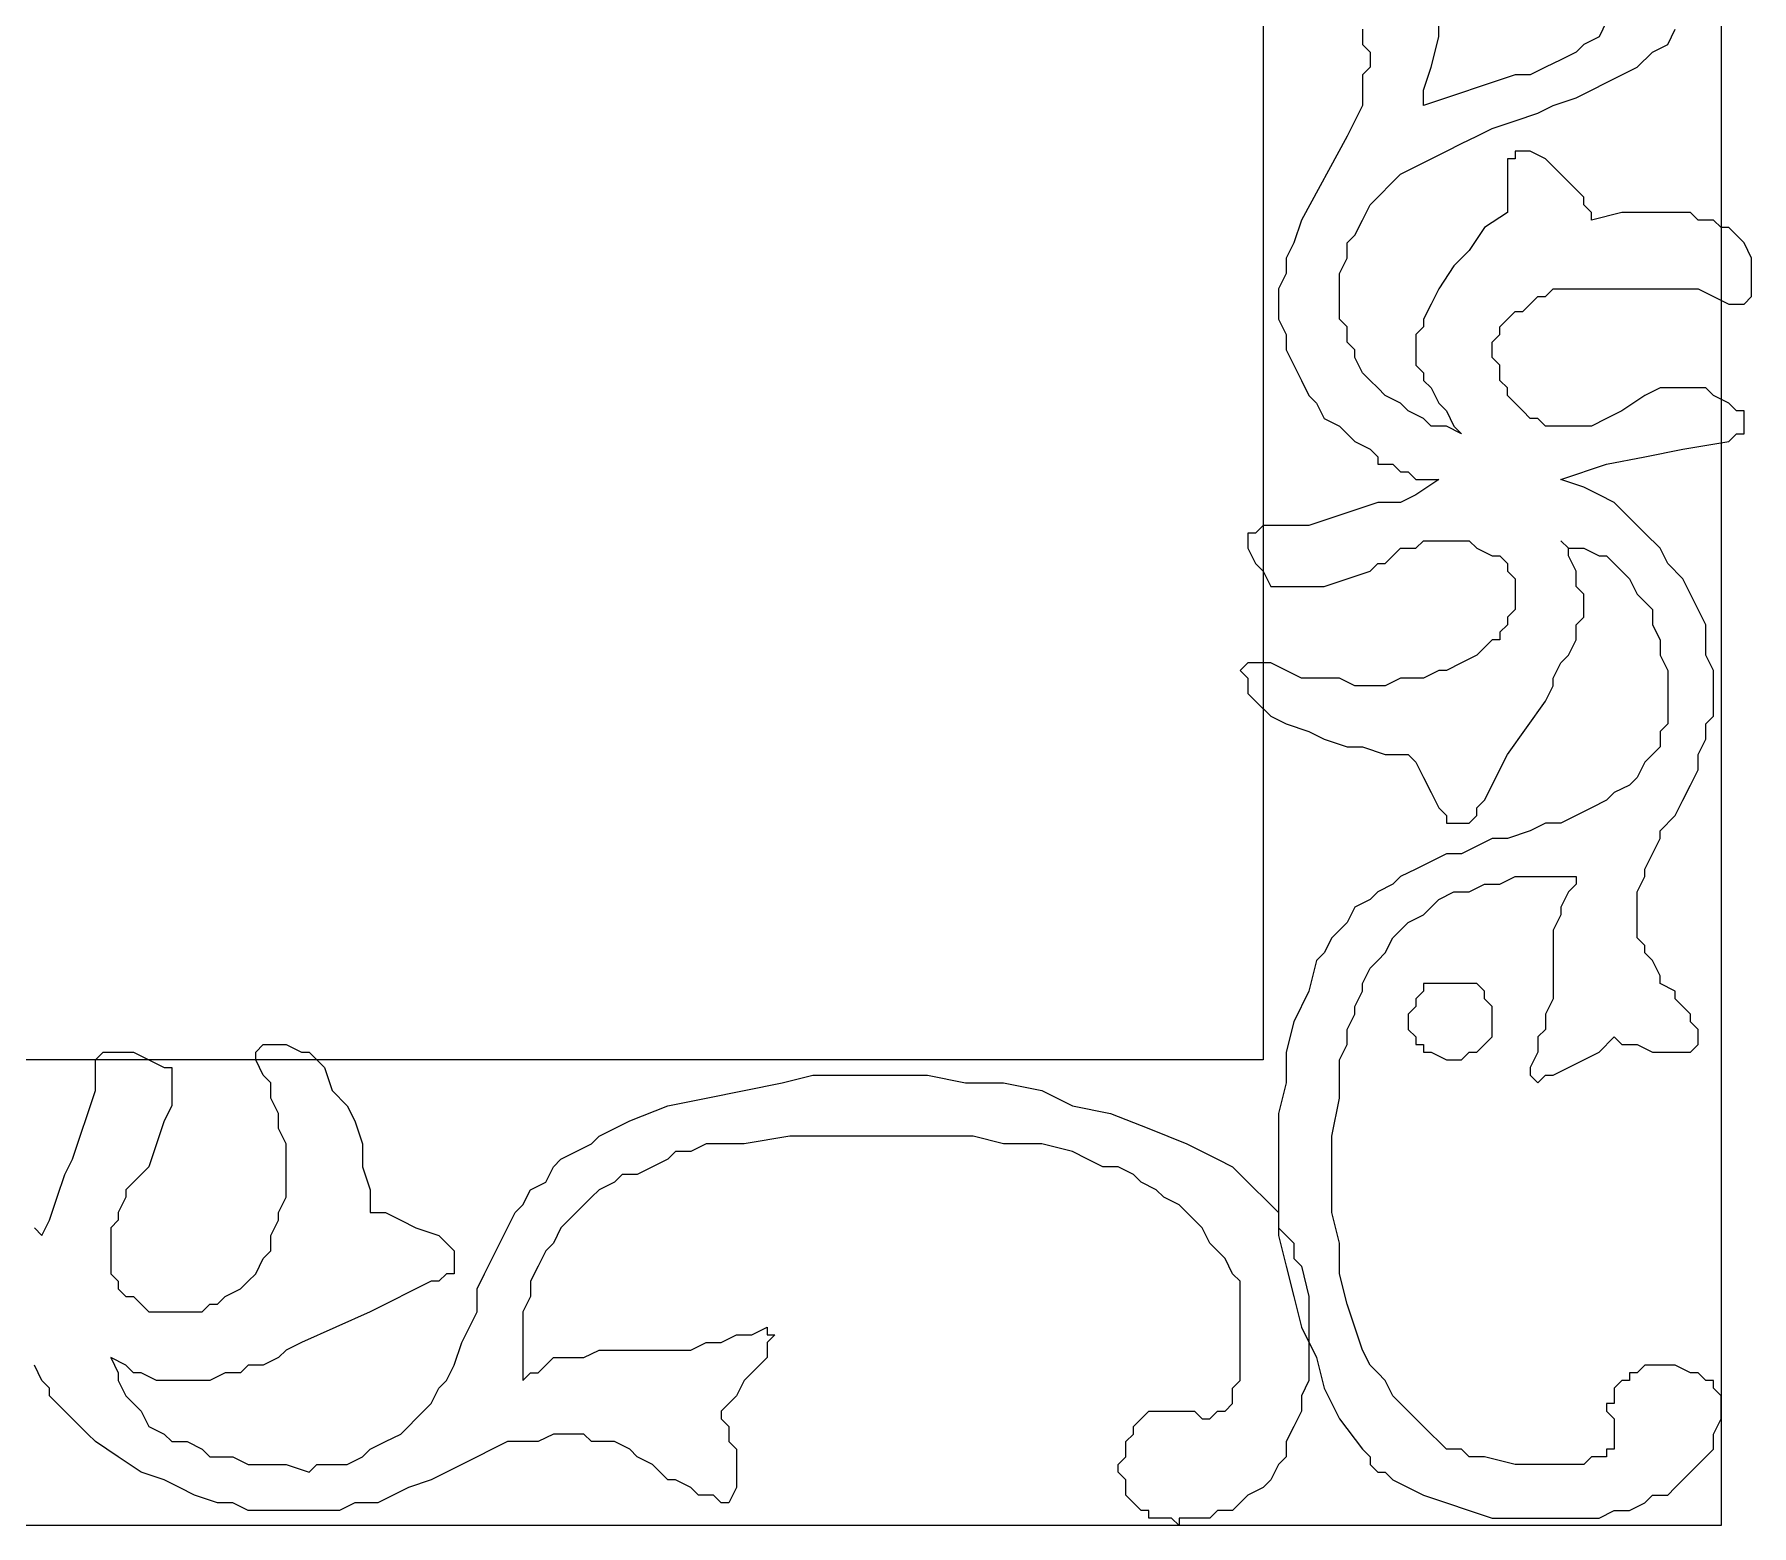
# Model space of a CAD drawing. Extents: x -66030 to 95157, y -13132 to 45879.
# Drawn here: x -24471 to -23593, y 13144 to 13906 of the extents above; entities that cross this region are included whole.
import ezdxf

# ---------------------------------------------------------------- set-up
doc = ezdxf.new("R2010")
doc.units = 0
doc.header["$LTSCALE"] = 100
doc.header["$MEASUREMENT"] = 0
doc.layers.get('0').update_dxf_attribs({"linetype": 'CONTINUOUS'})

msp = doc.modelspace()

# ---------------------------------------------------------------- linework, layer by layer
at = {"lineweight": 0}
for points in [[(-25342.37, 16299.58), (-23608.13, 16299.58), (-23608.13, 13143.56), (-25342.37, 13143.56), (-25342.37, 16299.58)], [(-25108.02, 15948.04), (-23842.48, 15948.04), (-23842.48, 13381.82), (-25108.02, 13381.82), (-25108.02, 15948.04)], [(-23768.27, 13401.35), (-23768.27, 13397.45), (-23764.36, 13393.54), (-23764.36, 13389.63), (-23760.46, 13389.63), (-23760.46, 13385.73), (-23756.55, 13385.73), (-23748.74, 13381.82), (-23744.83, 13381.82), (-23740.93, 13381.82), (-23737.02, 13385.73), (-23733.12, 13385.73), (-23729.21, 13389.63), (-23729.21, 13389.63), (-23725.3, 13393.54), (-23725.3, 13397.45), (-23725.3, 13401.35), (-23725.3, 13405.26), (-23725.3, 13409.16), (-23729.21, 13413.07), (-23729.21, 13416.98), (-23733.12, 13420.88), (-23737.02, 13420.88), (-23740.93, 13420.88), (-23744.83, 13420.88), (-23748.74, 13420.88), (-23756.55, 13420.88), (-23760.46, 13420.88), (-23760.46, 13416.98), (-23764.36, 13413.07), (-23764.36, 13409.16), (-23768.27, 13405.26), (-23768.27, 13401.35)]]:
    msp.add_lwpolyline(points, close=True, dxfattribs=at)
for points in [[(-23666.71, 13913.03), (-23670.62, 13905.22), (-23678.43, 13901.32), (-23682.34, 13897.41), (-23690.15, 13893.5), (-23697.96, 13889.6), (-23705.77, 13885.69), (-23713.59, 13885.69), (-23760.46, 13870.07), (-23760.46, 13877.88), (-23756.55, 13889.6), (-23752.65, 13905.22), (-23752.65, 13920.84)], [(-23791.71, 13909.13), (-23791.71, 13901.32), (-23787.8, 13897.41), (-23787.8, 13889.6), (-23791.71, 13885.69), (-23791.71, 13877.88), (-23791.71, 13870.07), (-23795.61, 13862.26), (-23799.52, 13854.44), (-23822.95, 13811.48), (-23826.86, 13799.76), (-23830.77, 13791.95), (-23830.77, 13784.14), (-23834.67, 13776.32), (-23834.67, 13768.51), (-23834.67, 13760.7), (-23830.77, 13752.89), (-23830.77, 13745.08), (-23826.86, 13737.26), (-23822.95, 13729.45), (-23819.05, 13721.64), (-23815.14, 13717.73), (-23811.24, 13709.92), (-23803.42, 13706.02), (-23795.61, 13698.2), (-23787.8, 13694.3), (-23783.89, 13690.39), (-23783.89, 13686.49), (-23776.08, 13686.49), (-23772.18, 13682.58), (-23768.27, 13682.58), (-23764.36, 13678.68), (-23760.46, 13678.68), (-23752.65, 13678.68), (-23764.36, 13670.86), (-23772.18, 13666.96), (-23783.89, 13666.96), (-23795.61, 13663.05), (-23807.33, 13659.15), (-23819.05, 13655.24), (-23830.77, 13655.24), (-23842.48, 13655.24), (-23846.39, 13651.33), (-23846.39, 13651.33), (-23846.39, 13651.33), (-23850.3, 13651.33), (-23850.3, 13647.43), (-23850.3, 13647.43), (-23850.3, 13647.43), (-23850.3, 13643.52), (-23846.39, 13635.71), (-23842.48, 13631.8), (-23838.58, 13623.99), (-23838.58, 13623.99), (-23838.58, 13623.99), (-23838.58, 13623.99), (-23834.67, 13623.99), (-23834.67, 13623.99), (-23826.86, 13623.99), (-23819.05, 13623.99), (-23811.24, 13623.99), (-23787.8, 13631.8), (-23783.89, 13635.71), (-23779.99, 13635.71), (-23776.08, 13639.62), (-23772.18, 13643.52), (-23768.27, 13643.52), (-23764.36, 13643.52), (-23760.46, 13647.43), (-23756.55, 13647.43), (-23752.65, 13647.43), (-23748.74, 13647.43), (-23744.83, 13647.43), (-23740.93, 13647.43), (-23737.02, 13647.43), (-23733.12, 13643.52), (-23725.3, 13639.62), (-23721.4, 13639.62), (-23717.49, 13635.71), (-23717.49, 13631.8), (-23713.59, 13627.9), (-23713.59, 13623.99), (-23713.59, 13623.99), (-23713.59, 13620.09), (-23713.59, 13616.18), (-23713.59, 13612.27), (-23717.49, 13608.37), (-23717.49, 13604.46), (-23721.4, 13600.56), (-23721.4, 13596.65), (-23725.3, 13596.65), (-23729.21, 13592.74), (-23733.12, 13588.84), (-23740.93, 13584.93), (-23748.74, 13581.03), (-23752.65, 13581.03), (-23760.46, 13577.12), (-23768.27, 13577.12), (-23772.18, 13577.12), (-23779.99, 13573.21), (-23787.8, 13573.21), (-23795.61, 13573.21), (-23803.42, 13577.12), (-23807.33, 13577.12), (-23815.14, 13577.12), (-23822.95, 13577.12), (-23830.77, 13581.03), (-23838.58, 13584.93), (-23846.39, 13584.93), (-23846.39, 13584.93), (-23850.3, 13584.93), (-23850.3, 13584.93), (-23850.3, 13584.93), (-23854.2, 13581.03), (-23850.3, 13577.12), (-23850.3, 13573.21), (-23850.3, 13569.31), (-23846.39, 13565.4), (-23838.58, 13557.59), (-23830.77, 13553.68), (-23819.05, 13549.78), (-23811.24, 13545.87), (-23799.52, 13541.97), (-23791.71, 13541.97), (-23779.99, 13538.06), (-23768.27, 13538.06), (-23764.36, 13534.15), (-23760.46, 13526.34), (-23756.55, 13518.53), (-23752.65, 13510.72), (-23748.74, 13506.81), (-23748.74, 13502.91), (-23744.83, 13502.91), (-23740.93, 13502.91), (-23737.02, 13502.91), (-23733.12, 13506.81), (-23733.12, 13510.72), (-23729.21, 13514.62), (-23717.49, 13538.06), (-23697.96, 13565.4), (-23694.06, 13573.21), (-23694.06, 13577.12), (-23690.15, 13584.93), (-23686.24, 13588.84), (-23682.34, 13596.65), (-23682.34, 13600.56), (-23682.34, 13604.46), (-23678.43, 13608.37), (-23678.43, 13616.18), (-23678.43, 13620.09), (-23682.34, 13623.99), (-23682.34, 13627.9), (-23682.34, 13631.8), (-23686.24, 13639.62), (-23686.24, 13643.52), (-23690.15, 13647.43), (-23686.24, 13643.52), (-23678.43, 13643.52), (-23670.62, 13639.62), (-23666.71, 13639.62), (-23662.81, 13635.71), (-23658.9, 13631.8), (-23655, 13627.9), (-23651.09, 13620.09), (-23647.18, 13616.18), (-23643.28, 13612.27), (-23643.28, 13604.46), (-23639.37, 13596.65), (-23639.37, 13588.84), (-23635.47, 13581.03), (-23635.47, 13573.21), (-23635.47, 13565.4), (-23635.47, 13561.5), (-23635.47, 13553.68), (-23639.37, 13549.78), (-23639.37, 13541.97), (-23643.28, 13538.06), (-23647.18, 13534.15), (-23651.09, 13526.34), (-23655, 13522.44), (-23662.81, 13518.53), (-23666.71, 13514.62), (-23674.53, 13510.72), (-23682.34, 13506.81), (-23690.15, 13502.91), (-23697.96, 13502.91), (-23705.77, 13499), (-23717.49, 13495.09), (-23725.3, 13495.09), (-23733.12, 13491.19), (-23740.93, 13487.28), (-23748.74, 13487.28), (-23756.55, 13483.38), (-23764.36, 13479.47), (-23772.18, 13475.56), (-23776.08, 13471.66), (-23783.89, 13467.75), (-23787.8, 13463.85), (-23795.61, 13459.94), (-23799.52, 13452.13), (-23803.42, 13448.22), (-23807.33, 13444.32), (-23811.24, 13436.51), (-23815.14, 13432.6), (-23819.05, 13416.98), (-23826.86, 13401.35), (-23830.77, 13385.73), (-23830.77, 13370.1), (-23834.67, 13354.48), (-23834.67, 13338.86), (-23834.67, 13323.23), (-23834.67, 13307.61), (-23834.67, 13291.98), (-23830.77, 13276.36), (-23826.86, 13260.74), (-23822.95, 13245.11), (-23815.14, 13229.49), (-23811.24, 13213.86), (-23803.42, 13198.24), (-23791.71, 13182.62), (-23787.8, 13178.71), (-23787.8, 13174.81), (-23783.89, 13170.9), (-23779.99, 13170.9), (-23776.08, 13166.99), (-23768.27, 13163.09), (-23760.46, 13159.18), (-23748.74, 13155.28), (-23737.02, 13151.37), (-23725.3, 13147.46), (-23709.68, 13147.46), (-23697.96, 13147.46), (-23690.15, 13147.46), (-23678.43, 13147.46), (-23670.62, 13147.46), (-23662.81, 13151.37), (-23655, 13151.37), (-23647.18, 13155.28), (-23643.28, 13159.18), (-23635.47, 13159.18), (-23631.56, 13163.09), (-23627.65, 13166.99), (-23623.75, 13170.9), (-23619.84, 13174.81), (-23615.94, 13178.71), (-23612.03, 13182.62), (-23612.03, 13190.43), (-23608.13, 13198.24), (-23608.13, 13198.24), (-23608.13, 13202.15), (-23608.13, 13206.05), (-23608.13, 13209.96), (-23608.13, 13209.96), (-23612.03, 13213.86), (-23612.03, 13213.86), (-23612.03, 13217.77), (-23615.94, 13217.77), (-23619.84, 13221.68), (-23623.75, 13221.68), (-23631.56, 13225.58), (-23643.28, 13225.58), (-23647.18, 13225.58), (-23651.09, 13221.68), (-23655, 13221.68), (-23655, 13217.77), (-23658.9, 13217.77), (-23662.81, 13213.86), (-23662.81, 13213.86), (-23662.81, 13209.96), (-23662.81, 13206.05), (-23666.71, 13206.05), (-23666.71, 13202.15), (-23662.81, 13198.24), (-23662.81, 13194.34), (-23662.81, 13190.43), (-23662.81, 13186.52), (-23662.81, 13186.52), (-23662.81, 13182.62), (-23666.71, 13182.62), (-23666.71, 13178.71), (-23670.62, 13178.71), (-23674.53, 13178.71), (-23678.43, 13174.81), (-23690.15, 13174.81), (-23701.87, 13174.81), (-23713.59, 13174.81), (-23729.21, 13178.71), (-23737.02, 13178.71), (-23740.93, 13182.62), (-23748.74, 13182.62), (-23752.65, 13186.52), (-23756.55, 13190.43), (-23760.46, 13194.34), (-23764.36, 13198.24), (-23768.27, 13202.15), (-23772.18, 13206.05), (-23776.08, 13209.96), (-23779.99, 13217.77), (-23783.89, 13221.68), (-23787.8, 13225.58), (-23791.71, 13233.39), (-23795.61, 13245.11), (-23799.52, 13256.83), (-23803.42, 13272.45), (-23803.42, 13288.08), (-23807.33, 13303.7), (-23807.33, 13323.23), (-23807.33, 13342.76), (-23803.42, 13362.29), (-23803.42, 13381.82), (-23799.52, 13389.63), (-23799.52, 13397.45), (-23795.61, 13405.26), (-23795.61, 13409.16), (-23791.71, 13416.98), (-23791.71, 13420.88), (-23787.8, 13428.69), (-23783.89, 13432.6), (-23779.99, 13436.51), (-23776.08, 13444.32), (-23772.18, 13448.22), (-23768.27, 13452.13), (-23760.46, 13456.03), (-23756.55, 13459.94), (-23752.65, 13463.85), (-23744.83, 13467.75), (-23737.02, 13467.75), (-23729.21, 13471.66), (-23721.4, 13471.66), (-23713.59, 13475.56), (-23705.77, 13475.56), (-23697.96, 13475.56), (-23690.15, 13475.56), (-23682.34, 13475.56), (-23682.34, 13471.66), (-23682.34, 13471.66), (-23686.24, 13467.75), (-23690.15, 13459.94), (-23690.15, 13456.03), (-23694.06, 13448.22), (-23694.06, 13444.32), (-23694.06, 13436.51), (-23694.06, 13424.79), (-23694.06, 13416.98), (-23694.06, 13413.07), (-23697.96, 13405.26), (-23697.96, 13397.45), (-23701.87, 13393.54), (-23701.87, 13385.73), (-23705.77, 13377.92), (-23705.77, 13374.01), (-23705.77, 13374.01), (-23705.77, 13374.01), (-23701.87, 13370.1), (-23701.87, 13370.1), (-23697.96, 13374.01), (-23694.06, 13374.01), (-23686.24, 13377.92), (-23678.43, 13381.82), (-23670.62, 13385.73), (-23662.81, 13393.54), (-23658.9, 13389.63), (-23655, 13389.63), (-23651.09, 13389.63), (-23643.28, 13385.73), (-23639.37, 13385.73), (-23631.56, 13385.73), (-23623.75, 13385.73), (-23619.84, 13389.63), (-23619.84, 13389.63), (-23619.84, 13393.54), (-23619.84, 13397.45), (-23623.75, 13401.35), (-23623.75, 13405.26), (-23627.65, 13409.16), (-23631.56, 13413.07), (-23631.56, 13416.98), (-23639.37, 13420.88), (-23639.37, 13424.79), (-23643.28, 13432.6), (-23647.18, 13436.51), (-23647.18, 13440.41), (-23651.09, 13444.32), (-23651.09, 13452.13), (-23651.09, 13456.03), (-23651.09, 13463.85), (-23651.09, 13467.75), (-23647.18, 13475.56), (-23647.18, 13479.47), (-23643.28, 13487.28), (-23639.37, 13495.09), (-23639.37, 13499), (-23631.56, 13506.81), (-23627.65, 13514.62), (-23623.75, 13522.44), (-23619.84, 13530.25), (-23619.84, 13538.06), (-23615.94, 13545.87), (-23615.94, 13553.68), (-23612.03, 13557.59), (-23612.03, 13565.4), (-23612.03, 13573.21), (-23612.03, 13581.03), (-23615.94, 13588.84), (-23615.94, 13596.65), (-23615.94, 13604.46), (-23619.84, 13612.27), (-23623.75, 13620.09), (-23627.65, 13627.9), (-23635.47, 13635.71), (-23639.37, 13643.52), (-23647.18, 13651.33), (-23655, 13659.15), (-23662.81, 13666.96), (-23670.62, 13670.86), (-23678.43, 13674.77), (-23690.15, 13678.68), (-23666.71, 13686.49), (-23647.18, 13690.39), (-23627.65, 13694.3), (-23604.22, 13698.2), (-23600.31, 13702.11), (-23600.31, 13702.11), (-23596.41, 13702.11), (-23596.41, 13706.02), (-23596.41, 13706.02), (-23596.41, 13706.02), (-23596.41, 13709.92), (-23596.41, 13713.83), (-23600.31, 13713.83), (-23600.31, 13713.83), (-23604.22, 13717.73), (-23612.03, 13721.64), (-23615.94, 13725.55), (-23615.94, 13725.55), (-23619.84, 13725.55), (-23627.65, 13725.55), (-23631.56, 13725.55), (-23639.37, 13725.55), (-23647.18, 13721.64), (-23658.9, 13713.83), (-23666.71, 13709.92), (-23674.53, 13706.02), (-23678.43, 13706.02), (-23682.34, 13706.02), (-23686.24, 13706.02), (-23690.15, 13706.02), (-23694.06, 13706.02), (-23697.96, 13706.02), (-23697.96, 13706.02), (-23701.87, 13709.92), (-23705.77, 13709.92), (-23709.68, 13713.83), (-23709.68, 13713.83), (-23713.59, 13717.73), (-23717.49, 13721.64), (-23717.49, 13725.55), (-23721.4, 13729.45), (-23721.4, 13733.36), (-23721.4, 13737.26), (-23725.3, 13741.17), (-23725.3, 13745.08), (-23725.3, 13748.98), (-23721.4, 13752.89), (-23721.4, 13756.79), (-23721.4, 13756.79), (-23717.49, 13760.7), (-23713.59, 13764.61), (-23709.68, 13764.61), (-23705.77, 13768.51), (-23701.87, 13772.42), (-23697.96, 13772.42), (-23694.06, 13776.32), (-23682.34, 13776.32), (-23670.62, 13776.32), (-23662.81, 13776.32), (-23651.09, 13776.32), (-23639.37, 13776.32), (-23631.56, 13776.32), (-23619.84, 13776.32), (-23612.03, 13772.42), (-23604.22, 13768.51), (-23600.31, 13768.51), (-23596.41, 13768.51), (-23596.41, 13768.51), (-23592.5, 13772.42), (-23592.5, 13772.42), (-23592.5, 13772.42), (-23592.5, 13776.32), (-23592.5, 13776.32), (-23592.5, 13780.23), (-23592.5, 13784.14), (-23592.5, 13791.95), (-23596.41, 13799.76), (-23600.31, 13803.67), (-23604.22, 13807.57), (-23608.13, 13807.57), (-23612.03, 13811.48), (-23612.03, 13811.48), (-23619.84, 13811.48), (-23623.75, 13815.38), (-23627.65, 13815.38), (-23635.47, 13815.38), (-23647.18, 13815.38), (-23658.9, 13815.38), (-23674.53, 13811.48), (-23674.53, 13815.38), (-23678.43, 13819.29), (-23678.43, 13823.2), (-23682.34, 13827.1), (-23686.24, 13831.01), (-23690.15, 13834.91), (-23694.06, 13838.82), (-23697.96, 13842.73), (-23705.77, 13846.63), (-23705.77, 13846.63), (-23709.68, 13846.63), (-23709.68, 13846.63), (-23709.68, 13846.63), (-23713.59, 13846.63), (-23713.59, 13846.63), (-23713.59, 13842.73), (-23717.49, 13842.73), (-23717.49, 13838.82), (-23717.49, 13831.01), (-23717.49, 13823.2), (-23717.49, 13815.38), (-23717.49, 13815.38), (-23729.21, 13807.57), (-23737.02, 13795.85), (-23744.83, 13788.04), (-23752.65, 13776.32), (-23756.55, 13768.51), (-23760.46, 13760.7), (-23760.46, 13756.79), (-23764.36, 13752.89), (-23764.36, 13748.98), (-23764.36, 13741.17), (-23764.36, 13737.26), (-23760.46, 13733.36), (-23760.46, 13729.45), (-23756.55, 13725.55), (-23752.65, 13717.73), (-23748.74, 13713.83), (-23744.83, 13706.02), (-23740.93, 13702.11), (-23748.74, 13706.02), (-23756.55, 13706.02), (-23760.46, 13709.92), (-23768.27, 13713.83), (-23772.18, 13717.73), (-23779.99, 13721.64), (-23783.89, 13725.55), (-23787.8, 13729.45), (-23791.71, 13733.36), (-23795.61, 13741.17), (-23795.61, 13745.08), (-23799.52, 13748.98), (-23799.52, 13756.79), (-23803.42, 13760.7), (-23803.42, 13768.51), (-23803.42, 13776.32), (-23803.42, 13784.14), (-23799.52, 13791.95), (-23799.52, 13799.76), (-23795.61, 13803.67), (-23791.71, 13811.48), (-23787.8, 13819.29), (-23783.89, 13823.2), (-23776.08, 13831.01), (-23772.18, 13834.91), (-23764.36, 13838.82), (-23756.55, 13842.73), (-23748.74, 13846.63), (-23740.93, 13850.54), (-23733.12, 13854.44), (-23725.3, 13858.35), (-23713.59, 13862.26), (-23701.87, 13866.16), (-23694.06, 13870.07), (-23682.34, 13873.97), (-23674.53, 13877.88), (-23666.71, 13881.79), (-23658.9, 13885.69), (-23651.09, 13889.6), (-23643.28, 13897.41), (-23635.47, 13901.32), (-23631.56, 13909.13)], [(-24471.34, 13295.89), (-24467.44, 13291.98), (-24463.53, 13299.8), (-24459.63, 13311.51), (-24455.72, 13323.23), (-24451.81, 13331.04), (-24447.91, 13342.76), (-24444, 13354.48), (-24440.1, 13366.2), (-24440.1, 13377.92), (-24440.1, 13381.82), (-24440.1, 13381.82), (-24436.19, 13385.73), (-24436.19, 13385.73), (-24436.19, 13385.73), (-24432.28, 13385.73), (-24432.28, 13385.73), (-24428.38, 13385.73), (-24424.47, 13385.73), (-24420.57, 13385.73), (-24412.75, 13381.82), (-24404.94, 13377.92), (-24404.94, 13377.92), (-24401.04, 13377.92), (-24401.04, 13374.01), (-24401.04, 13374.01), (-24401.04, 13370.1), (-24401.04, 13366.2), (-24401.04, 13358.39), (-24404.94, 13350.57), (-24412.75, 13327.14), (-24416.66, 13323.23), (-24420.57, 13319.33), (-24424.47, 13315.42), (-24424.47, 13311.51), (-24428.38, 13303.7), (-24428.38, 13299.8), (-24432.28, 13295.89), (-24432.28, 13291.98), (-24432.28, 13288.08), (-24432.28, 13284.17), (-24432.28, 13280.27), (-24432.28, 13276.36), (-24432.28, 13272.45), (-24428.38, 13268.55), (-24428.38, 13264.64), (-24424.47, 13260.74), (-24420.57, 13260.74), (-24416.66, 13256.83), (-24412.75, 13252.92), (-24408.85, 13252.92), (-24404.94, 13252.92), (-24401.04, 13252.92), (-24397.13, 13252.92), (-24393.22, 13252.92), (-24389.32, 13252.92), (-24385.41, 13252.92), (-24381.51, 13256.83), (-24377.6, 13256.83), (-24373.69, 13260.74), (-24365.88, 13264.64), (-24361.98, 13268.55), (-24358.07, 13272.45), (-24354.16, 13280.27), (-24350.26, 13284.17), (-24350.26, 13291.98), (-24346.35, 13299.8), (-24346.35, 13303.7), (-24342.45, 13311.51), (-24342.45, 13319.33), (-24342.45, 13327.14), (-24342.45, 13331.04), (-24342.45, 13338.86), (-24346.35, 13346.67), (-24346.35, 13354.48), (-24350.26, 13362.29), (-24350.26, 13370.1), (-24354.16, 13374.01), (-24358.07, 13381.82), (-24358.07, 13385.73), (-24354.16, 13389.63), (-24354.16, 13389.63), (-24354.16, 13389.63), (-24350.26, 13389.63), (-24346.35, 13389.63), (-24342.45, 13389.63), (-24334.64, 13385.73), (-24330.73, 13385.73), (-24322.92, 13377.92), (-24319.01, 13366.2), (-24311.2, 13358.39), (-24307.29, 13350.57), (-24303.39, 13338.86), (-24303.39, 13327.14), (-24299.48, 13315.42), (-24299.48, 13303.7), (-24291.67, 13303.7), (-24283.86, 13299.8), (-24276.05, 13295.89), (-24264.33, 13291.98), (-24260.42, 13288.08), (-24260.42, 13288.08), (-24256.52, 13284.17), (-24256.52, 13280.27), (-24256.52, 13280.27), (-24256.52, 13280.27), (-24256.52, 13276.36), (-24256.52, 13272.45), (-24260.42, 13272.45), (-24264.33, 13268.55), (-24268.23, 13268.55), (-24299.48, 13252.92), (-24334.64, 13237.3), (-24342.45, 13233.39), (-24346.35, 13229.49), (-24354.16, 13225.58), (-24361.98, 13225.58), (-24365.88, 13221.68), (-24373.69, 13221.68), (-24381.51, 13217.77), (-24385.41, 13217.77), (-24393.22, 13217.77), (-24397.13, 13217.77), (-24404.94, 13217.77), (-24408.85, 13217.77), (-24416.66, 13221.68), (-24420.57, 13221.68), (-24424.47, 13225.58), (-24432.28, 13229.49), (-24428.38, 13221.68), (-24428.38, 13217.77), (-24424.47, 13209.96), (-24420.57, 13206.05), (-24416.66, 13202.15), (-24412.75, 13194.34), (-24404.94, 13190.43), (-24401.04, 13186.52), (-24393.22, 13186.52), (-24385.41, 13182.62), (-24381.51, 13178.71), (-24369.79, 13178.71), (-24361.98, 13174.81), (-24354.16, 13174.81), (-24342.45, 13174.81), (-24330.73, 13170.9), (-24326.82, 13174.81), (-24319.01, 13174.81), (-24311.2, 13174.81), (-24303.39, 13178.71), (-24299.48, 13182.62), (-24291.67, 13186.52), (-24283.86, 13190.43), (-24279.95, 13194.34), (-24276.05, 13198.24), (-24268.23, 13206.05), (-24264.33, 13213.86), (-24260.42, 13217.77), (-24256.52, 13225.58), (-24252.61, 13237.3), (-24248.7, 13245.11), (-24244.8, 13252.92), (-24244.8, 13264.64), (-24240.89, 13272.45), (-24236.99, 13280.27), (-24233.08, 13288.08), (-24229.17, 13295.89), (-24225.27, 13303.7), (-24221.36, 13307.61), (-24217.46, 13315.42), (-24209.64, 13319.33), (-24205.74, 13327.14), (-24201.83, 13331.04), (-24194.02, 13334.95), (-24186.21, 13338.86), (-24182.3, 13342.76), (-24174.49, 13346.67), (-24166.68, 13350.57), (-24147.15, 13358.39), (-24127.62, 13362.29), (-24108.09, 13366.2), (-24088.56, 13370.1), (-24072.94, 13374.01), (-24053.41, 13374.01), (-24033.88, 13374.01), (-24014.35, 13374.01), (-23994.82, 13370.1), (-23975.29, 13370.1), (-23955.76, 13366.2), (-23940.13, 13358.39), (-23920.6, 13354.48), (-23901.07, 13346.67), (-23881.54, 13338.86), (-23865.92, 13331.04), (-23858.11, 13327.14), (-23854.2, 13323.23), (-23850.3, 13319.33), (-23846.39, 13315.42), (-23842.48, 13311.51), (-23838.58, 13307.61), (-23834.67, 13303.7), (-23834.67, 13295.89), (-23830.77, 13291.98), (-23826.86, 13288.08), (-23826.86, 13280.27), (-23822.95, 13276.36), (-23819.05, 13260.74), (-23819.05, 13249.02), (-23819.05, 13237.3), (-23819.05, 13229.49), (-23819.05, 13217.77), (-23822.95, 13209.96), (-23822.95, 13202.15), (-23826.86, 13194.34), (-23830.77, 13186.52), (-23830.77, 13178.71), (-23834.67, 13174.81), (-23838.58, 13166.99), (-23842.48, 13163.09), (-23850.3, 13159.18), (-23854.2, 13155.28), (-23858.11, 13151.37), (-23865.92, 13151.37), (-23869.82, 13147.46), (-23881.54, 13147.46), (-23885.45, 13147.46), (-23885.45, 13143.56), (-23889.35, 13147.46), (-23893.26, 13147.46), (-23897.17, 13147.46), (-23901.07, 13147.46), (-23901.07, 13151.37), (-23904.98, 13151.37), (-23908.88, 13155.28), (-23908.88, 13155.28), (-23912.79, 13159.18), (-23912.79, 13163.09), (-23912.79, 13166.99), (-23916.7, 13170.9), (-23916.7, 13174.81), (-23912.79, 13178.71), (-23912.79, 13182.62), (-23912.79, 13186.52), (-23908.88, 13190.43), (-23908.88, 13194.34), (-23904.98, 13198.24), (-23904.98, 13198.24), (-23901.07, 13202.15), (-23897.17, 13202.15), (-23893.26, 13202.15), (-23889.35, 13202.15), (-23885.45, 13202.15), (-23881.54, 13202.15), (-23877.64, 13202.15), (-23873.73, 13198.24), (-23869.82, 13198.24), (-23865.92, 13202.15), (-23862.01, 13202.15), (-23862.01, 13202.15), (-23858.11, 13206.05), (-23858.11, 13209.96), (-23858.11, 13213.86), (-23854.2, 13217.77), (-23854.2, 13221.68), (-23854.2, 13225.58), (-23854.2, 13237.3), (-23854.2, 13252.92), (-23854.2, 13268.55), (-23858.11, 13272.45), (-23862.01, 13280.27), (-23865.92, 13284.17), (-23869.82, 13288.08), (-23873.73, 13295.89), (-23877.64, 13299.8), (-23881.54, 13303.7), (-23885.45, 13307.61), (-23893.26, 13311.51), (-23897.17, 13315.42), (-23904.98, 13319.33), (-23908.88, 13323.23), (-23916.7, 13327.14), (-23924.51, 13327.14), (-23932.32, 13331.04), (-23940.13, 13334.95), (-23955.76, 13338.86), (-23975.29, 13338.86), (-23990.91, 13342.76), (-24014.35, 13342.76), (-24033.88, 13342.76), (-24057.31, 13342.76), (-24084.65, 13342.76), (-24108.09, 13338.86), (-24115.9, 13338.86), (-24127.62, 13338.86), (-24135.43, 13334.95), (-24143.24, 13334.95), (-24147.15, 13331.04), (-24154.96, 13327.14), (-24162.77, 13323.23), (-24170.58, 13323.23), (-24174.49, 13319.33), (-24182.3, 13315.42), (-24186.21, 13311.51), (-24194.02, 13303.7), (-24197.93, 13299.8), (-24201.83, 13295.89), (-24205.74, 13288.08), (-24209.64, 13284.17), (-24213.55, 13276.36), (-24217.46, 13268.55), (-24217.46, 13260.74), (-24221.36, 13252.92), (-24221.36, 13245.11), (-24221.36, 13233.39), (-24221.36, 13225.58), (-24221.36, 13217.77), (-24217.46, 13221.68), (-24213.55, 13221.68), (-24209.64, 13225.58), (-24205.74, 13229.49), (-24197.93, 13229.49), (-24190.11, 13229.49), (-24182.3, 13233.39), (-24170.58, 13233.39), (-24162.77, 13233.39), (-24151.05, 13233.39), (-24143.24, 13233.39), (-24135.43, 13233.39), (-24127.62, 13237.3), (-24119.81, 13237.3), (-24111.99, 13241.21), (-24104.18, 13241.21), (-24096.37, 13245.11), (-24096.37, 13245.11), (-24096.37, 13241.21), (-24096.37, 13241.21), (-24092.47, 13241.21), (-24096.37, 13237.3), (-24096.37, 13237.3), (-24096.37, 13229.49), (-24100.28, 13225.58), (-24108.09, 13217.77), (-24111.99, 13209.96), (-24119.81, 13202.15), (-24119.81, 13198.24), (-24115.9, 13194.34), (-24115.9, 13186.52), (-24111.99, 13182.62), (-24111.99, 13178.71), (-24111.99, 13170.9), (-24111.99, 13163.09), (-24115.9, 13155.28), (-24119.81, 13155.28), (-24123.71, 13159.18), (-24127.62, 13159.18), (-24131.52, 13159.18), (-24135.43, 13163.09), (-24143.24, 13166.99), (-24147.15, 13166.99), (-24151.05, 13170.9), (-24154.96, 13174.81), (-24162.77, 13178.71), (-24166.68, 13182.62), (-24174.49, 13186.52), (-24178.4, 13186.52), (-24186.21, 13186.52), (-24190.11, 13190.43), (-24197.93, 13190.43), (-24205.74, 13190.43), (-24213.55, 13186.52), (-24221.36, 13186.52), (-24229.17, 13186.52), (-24236.99, 13182.62), (-24244.8, 13178.71), (-24252.61, 13174.81), (-24260.42, 13170.9), (-24268.23, 13166.99), (-24279.95, 13163.09), (-24287.76, 13159.18), (-24295.58, 13155.28), (-24307.29, 13155.28), (-24315.11, 13151.37), (-24322.92, 13151.37), (-24334.64, 13151.37), (-24342.45, 13151.37), (-24350.26, 13151.37), (-24361.98, 13151.37), (-24369.79, 13155.28), (-24377.6, 13155.28), (-24389.32, 13159.18), (-24397.13, 13163.09), (-24404.94, 13166.99), (-24416.66, 13170.9), (-24428.38, 13178.71), (-24440.1, 13186.52), (-24444, 13190.43), (-24447.91, 13194.34), (-24451.81, 13198.24), (-24455.72, 13202.15), (-24459.63, 13206.05), (-24463.53, 13209.96), (-24463.53, 13213.86), (-24467.44, 13217.77), (-24471.34, 13225.58)]]:
    msp.add_lwpolyline(points, dxfattribs=at)

doc.saveas('drawing.dxf')
